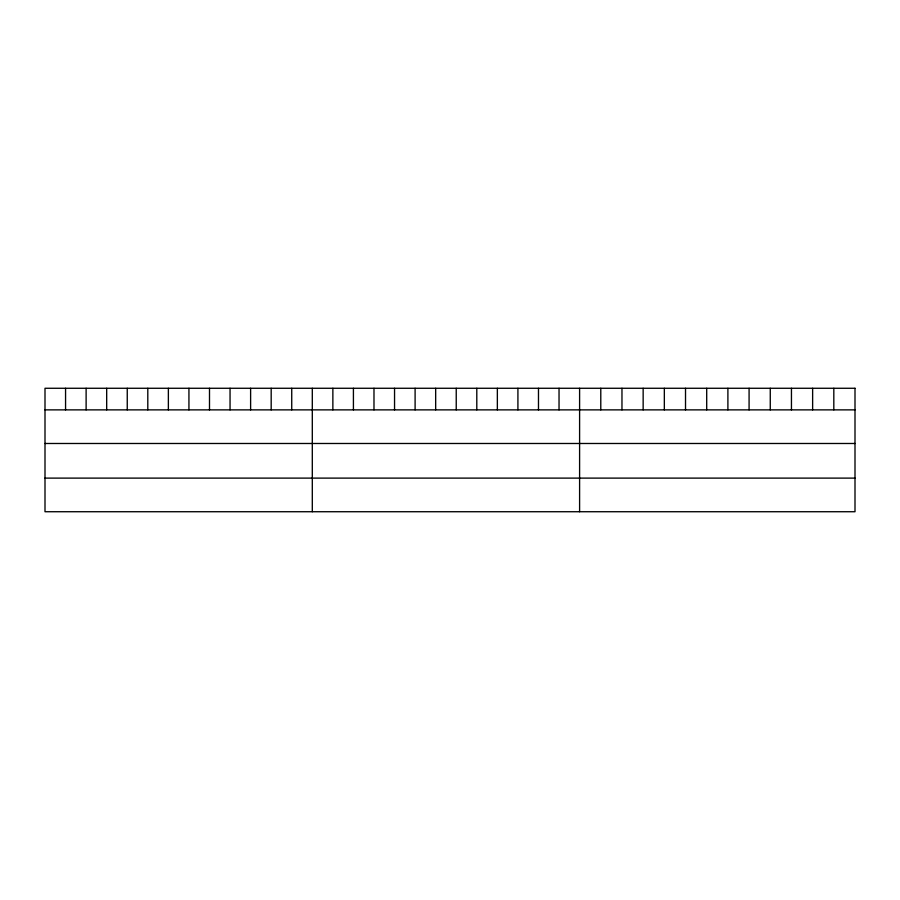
<?xml version="1.0" encoding="UTF-8"?>
<svg xmlns="http://www.w3.org/2000/svg" width="900" height="900" viewBox="0 0 900 900"><rect width="100%" height="100%" fill="white"/><g stroke="black" fill="none" stroke-linecap="round" stroke-linejoin="round"><path stroke-width="1.35" d="M45 409.871L855 409.871M45 443.486L855 443.486M45 478.114L855 478.114M833.816 388.271L833.816 409.871M812.633 388.271L812.633 409.871M791.449 388.271L791.449 409.871M770.265 388.271L770.265 409.871M749.081 388.271L749.081 409.871M727.898 388.271L727.898 409.871M706.702 388.271L706.702 409.871M685.519 388.271L685.519 409.871M664.335 388.271L664.335 409.871M643.151 388.271L643.151 409.871M621.967 388.271L621.967 409.871M600.784 388.271L600.784 409.871M579.6 388.271L579.6 511.729M559.035 388.271L559.035 409.871M538.481 388.271L538.481 409.871M517.916 388.271L517.916 409.871M497.351 388.271L497.351 409.871M476.798 388.271L476.798 409.871M456.233 388.271L456.233 409.871M435.668 388.271L435.668 409.871M415.103 388.271L415.103 409.871M394.549 388.271L394.549 409.871M373.984 388.271L373.984 409.871M353.419 388.271L353.419 409.871M332.865 388.271L332.865 409.871M312.3 388.271L312.3 511.729M291.735 388.271L291.735 409.871M271.181 388.271L271.181 409.871M250.616 388.271L250.616 409.871M230.051 388.271L230.051 409.871M209.498 388.271L209.498 409.871M188.933 388.271L188.933 409.871M168.368 388.271L168.368 409.871M147.803 388.271L147.803 409.871M127.249 388.271L127.249 409.871M106.684 388.271L106.684 409.871M86.119 388.271L86.119 409.871M65.565 388.271L65.565 409.871M855 388.271L45 388.271L45 511.729L855 511.729L855 388.271"/></g></svg>
